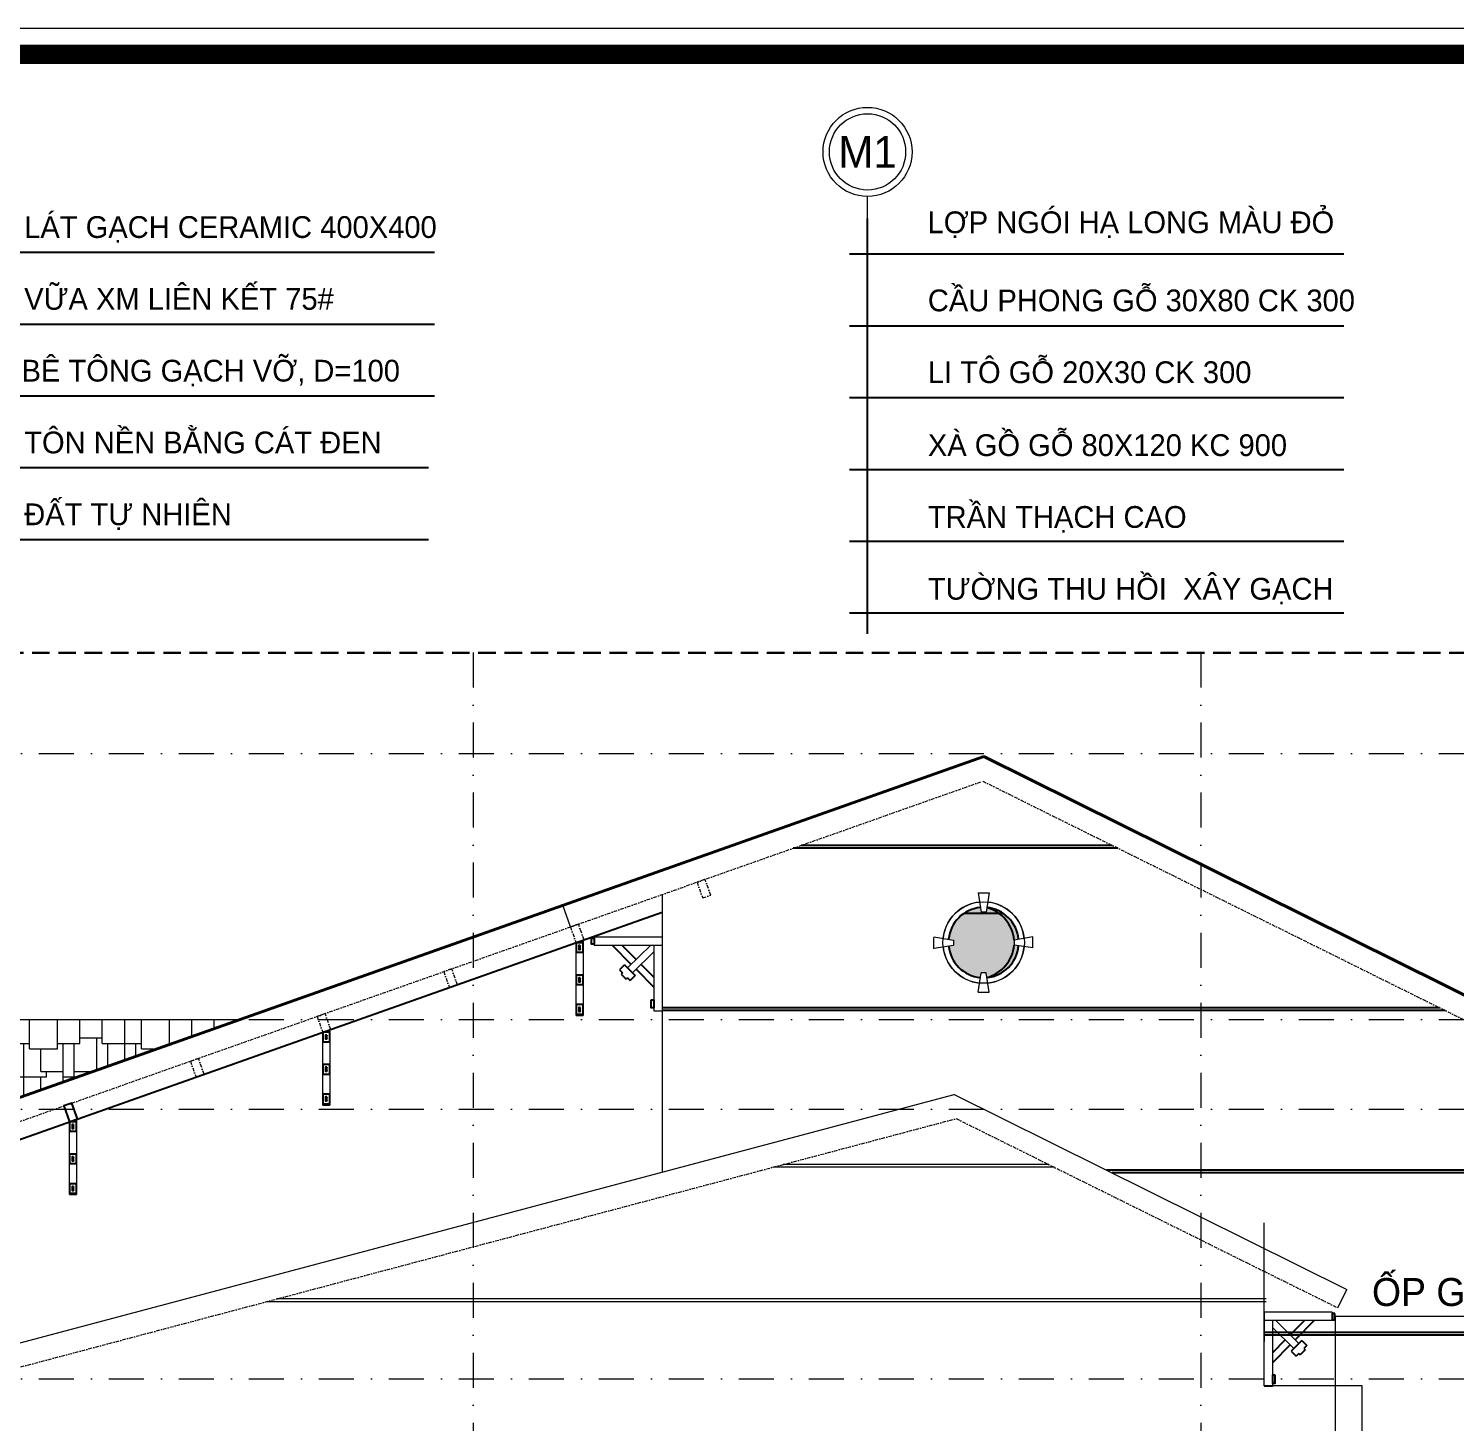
# Model space of a CAD drawing. Header units: millimetres. Extents: x 615730 to 2792744, y 139412 to 597571.
# Drawn here: x 1380001 to 1390195, y 294332 to 304290 of the extents above; entities that cross this region are included whole.
import ezdxf
from ezdxf.enums import TextEntityAlignment as Align

# ---------------------------------------------------------------- set-up
doc = ezdxf.new("R2010")
doc.units = ezdxf.units.MM
doc.header["$MEASUREMENT"] = 0
doc.linetypes.add('DASHDOT', pattern=[1, 0.5, -0.25, 0, -0.25])
doc.linetypes.add('HIDDEN2', pattern=[0.1875, 0.125, -0.0625])
doc.layers.get('0').update_dxf_attribs({"lineweight": 5})
for name, color, linetype, lineweight in [('3', 7, 'Continuous', 18), ('HATCH', 42, 'Continuous', 5), ('KITCHEN', 4, 'Continuous', 20), ('KT', 148, 'Continuous', 18), ('NETNGOAITUONG', 1, 'Continuous', 40), ('NUOC', 120, 'FENCELINE2', 40), ('thay', 7, 'Continuous', 15), ('TIM TRUC', 149, 'DASHDOT', 9)]:
    doc.layers.add(name, color=color, linetype=linetype, lineweight=lineweight)
for name, color, linetype in [('CUADI', 40, 'Continuous'), ('DO', 1, 'Continuous'), ('H', 252, 'Continuous'), ('KICH THUOC', 148, 'Continuous'), ('NET MANH', 252, 'Continuous'), ('TEXT', 2, 'Continuous'), ('thaydam', 42, 'Continuous'), ('VL', 155, 'Continuous')]:
    doc.layers.add(name, color=color, linetype=linetype)
doc.styles.add('CHUHOA', font='')
doc.styles.add('Ghi chu', font='')
doc.styles.add('VNI-AVO', font='vni-roms.shx')
doc.styles.get('CHUHOA').set_extended_font_data('.VnAvantH')
doc.styles.get('Ghi chu').set_extended_font_data('.VnAvantH')
doc.linetypes.add('FENCELINE2', pattern='A,0.25,-0.1,[132,ltypeshp.shx,S=0.1,R=0,X=-0.1,Y=0],-0.1,1', length=1.45)
doc.dimstyles.new('1-50b', dxfattribs={"dimtxt": 167, "dimasz": 50, "dimexe": 75, "dimexo": 150, "dimgap": 120, "dimtad": 1, "dimdec": 0, "dimzin": 12, "dimtxsty": 'VNI-AVO', "dimblk": ']', "dimcen": 0, "dimdle": 50, "dimclrd": 252, "dimclre": 252, "dimclrt": 2, "dimadec": 0, "dimazin": 0, "dimtfac": 1, "dimtdec": 0, "dimtix": 1, "dimtmove": 2, "dimatfit": 0, "dimldrblk": 'OPEN90', "dimfxl": 1, "dimlwd": -1, "dimlwe": -1, "dimarcsym": 0})

# ---------------------------------------------------------------- blocks, each defined once
blk = doc.blocks.new('Ghi chu vat lieu')
blk.add_circle((0, 700), 300)
at = {"layer": 'HATCH'}
blk.add_circle((0, 700), 350, dxfattribs=at)
at = {"layer": 'thay'}
blk.add_line((0, 0), (0, 350), dxfattribs=at)
at = {"layer": 'TEXT', "style": 'Ghi chu', "width": 1.961742}
blk.add_attdef('TRUC', text='', height=300, dxfattribs=at).set_placement((-295, 550), (295, 550), align=Align.FIT)
blk = doc.blocks.new('cvc')
at = {"layer": 'DO'}
blk.add_line((812950, 299967), (812950, 302932), dxfattribs=at)
at = {"layer": 'KICH THUOC'}
for p, q in [((806378, 302692), (809857, 302692)), ((812822, 302680), (816353, 302680)), ((806378, 302179), (809857, 302179)), ((812822, 302167), (816353, 302167)), ((806378, 301666), (809857, 301666)), ((812822, 301654), (816353, 301654)), ((806378, 301153), (809813, 301153)), ((812822, 301141), (816353, 301141)), ((806378, 300640), (809813, 300640)), ((812822, 300628), (816353, 300628)), ((812822, 300115), (816353, 300115))]:
    blk.add_line(p, q, dxfattribs=at)
at = {"layer": 'thaydam', "linetype": 'HIDDEN2', "ltscale": 1000}
blk.add_line((797794, 299831), (824797, 299831), dxfattribs=at)
at = {"layer": 'thay'}
ref = blk.add_blockref('Ghi chu vat lieu', (812950, 302773), dxfattribs=dict(at, xscale=0.9082386168447556, yscale=0.9082386168447556, zscale=0.9082386168447556))
ref.add_attrib('TRUC', 'M1', dxfattribs={"layer": 'TEXT', "height": 225, "style": 'Ghi chu'}).set_placement((812950, 303409), align=Align.MIDDLE_CENTER)
at = {"layer": 'TEXT', "style": 'CHUHOA'}
for s, p in [('l¸t g¹ch ceramic 400x400', (806925, 302794)), ('lîp ngãi h¹ long mµu ®á', (813379, 302828)), ('v÷A xm LI£N KÕT 75#', (806925, 302281)), ('CÇU PHONG Gç 30X80 CK 300', (813381, 302270)), ('bª t«ng g¹ch vì, d=100', (806906, 301768)), ('LI T¤ Gç 20X30 CK 300', (813381, 301757)), ('t«n nÒn b»ng c¸t ®en', (806925, 301255)), ('Xµ Gå Gç 80X120 KC 900', (813381, 301236)), ('§ÊT Tù NHI£N', (806925, 300742)), ('trÇn th¹ch cao', (813381, 300723)), ('T¦êNG THU HåI  X¢Y G¹CH', (813381, 300210))]:
    blk.add_text(s, height=155.52, dxfattribs=at).set_placement(p)
blk = doc.blocks.new(']')
for p, q in [((1, 0), (-1, 0)), ((0, 1), (0, -1))]:
    blk.add_line(p, q)
at = {"color": 9, "const_width": 0.4}
blk.add_lwpolyline([(-0.51, -0.51), (0.51, 0.51)], dxfattribs=at)
blk = doc.blocks.new('_Open90')
at = {"color": 0, "linetype": 'ByBlock', "lineweight": -2}
for p, q in [((0, 0), (-1, 0)), ((-0.5, 0.5), (0, 0)), ((0, 0), (-0.5, -0.5))]:
    blk.add_line(p, q, dxfattribs=at)

msp = doc.modelspace()

# ---------------------------------------------------------------- hatches: boundary and pattern name
at = {"layer": 'KITCHEN'}
h = msp.add_hatch(color=5, dxfattribs=at)
h.set_gradient(color1=(0, 0, 255), one_color=1, tint=1, name='HEMISPHERICAL')
h.paths.add_polyline_path([(1386847.4, 298010.5, -0.3611147), (1387074.2, 297783.6), (1387042.2, 297778.4, 0.3110119)])
h.paths.add_polyline_path([(1387042.2, 297742.7), (1387074.2, 297737.9, -0.3615305), (1386847.4, 297510.6, 0.3111168)])
at = {"layer": 'KT', "ltscale": 10}
h = msp.add_hatch(dxfattribs=at)
h.set_pattern_fill('CEDAR', color=256, scale=800, style=0, pattern_type=2)
h.set_pattern_definition([(0, (600767.4, 0), (0, 800), [-280, 80, -160, 80, -200]), (0, (600767.4, 40), (0, 800), [-120, 160, -80, 160, -280]), (0, (600767.4, 200), (0, 800), [-40, 200, -560]), (0, (600767.4, 240), (0, 800), [40, -200, 160, -160, 240]), (0, (600767.4, 280), (0, 800), [-400, 160, -240]), (0, (600767.4, 440), (0, 800), [120, -680]), (0, (600767.4, 480), (0, 800), [-120, 160, -80, 160, -160, 120]), (0, (600767.4, 520), (0, 800), [-280, 80, -160, 160, -120]), (0, (600767.4, 760), (0, 800), [-600, 120, -80]), (0, (600767.4, 800), (0, 800), [160, -560, 80]), (90, (600767.4, 0), (-800, 5e-14), [240, -200, 360]), (90, (600807.4, 0), (-800, 5e-14), [-200, 240, -360]), (90, (600887.4, 0), (-800, 5e-14), [-40, 160, -240, 360]), (90, (600927.4, 0), (-800, 5e-14), [40, -760]), (90, (601007.4, 0), (-800, 5e-14), [-200, 280, -320]), (90, (601047.4, 0), (-800, 5e-14), [240, -240, 320]), (90, (601127.4, 0), (-800, 5e-14), [240, -240, 320]), (90, (601167.4, 0), (-800, 5e-14), [-240, 240, -320]), (90, (601287.4, 0), (-800, 5e-14), [280, -200, 320]), (90, (601327.4, 0), (-800, 5e-14), [-240, 280, -280]), (90, (601367.4, 0), (-800, 5e-14), [240, -520, 40]), (90, (601447.4, 0), (-800, 5e-14), [-480, 280, -40]), (90, (601487.4, 0), (-800, 5e-14), [480, -280, 40])])
h.paths.add_polyline_path([(1375728.1, 297211), (1375278.1, 297211), (1375278.1, 296570.5), (1375728.1, 296570.5)])
h.paths.add_polyline_path([(1375728.1, 296570.5), (1375278.1, 296570.5), (1375278.1, 295195), (1375728.1, 295195)])
h.paths.add_polyline_path([(1375928.1, 296570.5), (1375728.1, 296570.5), (1375728.1, 295195), (1375804.4, 295195), (1375928.1, 295238.7)])
h.paths.add_polyline_path([(1375928.1, 297211), (1375728.1, 297211), (1375728.1, 296570.5), (1375928.1, 296570.5)])
h.paths.add_polyline_path([(1377077, 296570.5), (1377077, 297211), (1375928.1, 297211), (1375928.1, 296570.5)])
h.paths.add_polyline_path([(1377077, 297211), (1377077, 296570.5), (1379077, 296570.5), (1379077, 297211)])
h.paths.add_polyline_path([(1379077, 297211), (1379077, 296570.5), (1379697.6, 296570.5), (1381510.6, 297211)])
h.paths.add_polyline_path([(1377077, 296570.5), (1377077, 295644.6), (1379077, 296351.2), (1379077, 296570.5)])
h.paths.add_polyline_path([(1377077, 296570.5), (1375928.1, 296570.5), (1375928.1, 295238.7), (1377077, 295644.6)])
at = {"layer": 'NUOC', "linetype": 'Continuous'}
h = msp.add_hatch(color=5, dxfattribs=at)
h.set_gradient(color1=(0, 0, 255), one_color=1, tint=1)
h.paths.add_polyline_path([(1386574.2, 297737.4), (1386609, 297742.7), (1386609, 297778.4), (1386574.2, 297784.1, -0.3606447), (1386801, 298010.5), (1386806.2, 297976.5), (1386841.8, 297976.5), (1386847.4, 298010.5, -0.3110119), (1387042.2, 297778.4), (1387042.2, 297743, -0.3113866), (1386847.4, 297510.6), (1386841.8, 297544.6), (1386806.2, 297544.6), (1386801, 297510.6, -0.3610973)])

# ---------------------------------------------------------------- linework, layer by layer
at = {"layer": '3'}
msp.add_line((1384528, 298104, 13.1), (1384528, 296120.7, 13.1), dxfattribs=at)
at = {"layer": '3', "elevation": -126.9}
msp.add_lwpolyline([(1389528, 290595), (1389528, 294595), (1388828, 294595), (1388828, 295759.3)], dxfattribs=at)
at = {"layer": 'CUADI'}
for p, q in [((1383942.4, 297739.4, 13.1), (1383932.7, 297711.5, 13.1)), ((1383932.7, 297739.4, 13.1), (1383942.4, 297711.5, 13.1)), ((1384170.2, 297742.5, 13.1), (1384306.3, 297604.8, 13.1)), ((1384240.5, 297742.5, 13.1), (1384341.9, 297640, 13.1)), ((1384259, 297600.4, 13.1), (1384223.4, 297565.3, 13.1)), ((1384259, 297600.4, 13.1), (1384334.4, 297524.2, 13.1)), ((1384377, 297604.4, 13.1), (1384468, 297512.4, 13.1)), ((1383942.4, 297508.7, 13.1), (1383932.7, 297480.8, 13.1)), ((1383932.7, 297508.7, 13.1), (1383942.4, 297480.8, 13.1)), ((1384223.4, 297565.3, 13.1), (1384244.6, 297543.8, 13.1)), ((1384244.6, 297543.8, 13.1), (1384234.6, 297534, 13.1)), ((1384234.6, 297534, 13.1), (1384269.8, 297498.4, 13.1)), ((1384279.8, 297508.3, 13.1), (1384269.8, 297498.4, 13.1)), ((1384279.8, 297508.3, 13.1), (1384298.8, 297489, 13.1)), ((1384334.4, 297524.2, 13.1), (1384298.8, 297489, 13.1)), ((1384341.5, 297569.3, 13.1), (1384468, 297441.3, 13.1)), ((1383942.4, 297296.8, 13.1), (1383932.7, 297268.9, 13.1)), ((1383932.7, 297296.8, 13.1), (1383942.4, 297268.9, 13.1)), ((1383962.4, 297238.4, 13.1), (1383912.7, 297238.4, 13.1)), ((1382132.5, 297099.9, 13.1), (1382122.8, 297072, 13.1)), ((1382122.8, 297099.9, 13.1), (1382132.5, 297072, 13.1)), ((1382132.5, 296869.3, 13.1), (1382122.8, 296841.4, 13.1)), ((1382122.8, 296869.3, 13.1), (1382132.5, 296841.4, 13.1)), ((1382152.5, 296599, 13.1), (1382102.8, 296599, 13.1)), ((1382132.5, 296657.3, 13.1), (1382122.8, 296629.4, 13.1)), ((1382122.8, 296657.3, 13.1), (1382132.5, 296629.4, 13.1)), ((1380322.5, 296460.5, 13.1), (1380312.8, 296432.6, 13.1)), ((1380312.8, 296460.5, 13.1), (1380322.5, 296432.6, 13.1)), ((1380322.5, 296229.8, 13.1), (1380312.8, 296201.9, 13.1)), ((1380312.8, 296229.8, 13.1), (1380322.5, 296201.9, 13.1)), ((1380342.5, 295959.5, 13.1), (1380292.8, 295959.5, 13.1)), ((1380322.5, 296017.9, 13.1), (1380312.8, 295990, 13.1)), ((1380312.8, 296017.9, 13.1), (1380322.5, 295990, 13.1)), ((1389115.9, 295059.6, -127.3), (1389014.5, 294957.1, -127.3)), ((1389186.2, 295059.6, -127.3), (1389050.1, 294921.9, -127.3)), ((1388979.4, 294921.5, -127.3), (1388888.4, 294829.5, -127.3)), ((1389014.9, 294886.4, -127.3), (1388888.4, 294758.4, -127.3)), ((1389097.4, 294917.6, -127.3), (1389022, 294841.3, -127.3)), ((1389022, 294841.3, -127.3), (1389057.6, 294806.1, -127.3)), ((1389076.6, 294825.4, -127.3), (1389057.6, 294806.1, -127.3)), ((1389076.6, 294825.4, -127.3), (1389086.6, 294815.5, -127.3)), ((1389121.8, 294851.1, -127.3), (1389086.6, 294815.5, -127.3)), ((1389097.4, 294917.6, -127.3), (1389133, 294882.4, -127.3)), ((1389133, 294882.4, -127.3), (1389111.8, 294860.9, -127.3)), ((1389111.8, 294860.9, -127.3), (1389121.8, 294851.1, -127.3))]:
    msp.add_line(p, q, dxfattribs=at)
for points, elevation in [([(1384022.1, 297792.5), (1384041.1, 297792.5), (1384041.1, 297747.8), (1384022.1, 297747.8)], 13.1), ([(1383962.4, 297759.4), (1383912.7, 297759.4), (1383912.7, 297691.5), (1383962.4, 297691.5)], 13.1), ([(1383942.4, 297739.4), (1383932.7, 297739.4), (1383932.7, 297711.5), (1383942.4, 297711.5)], 13.1), ([(1383962.4, 297528.7), (1383912.7, 297528.7), (1383912.7, 297460.8), (1383962.4, 297460.8)], 13.1), ([(1383942.4, 297508.7), (1383932.7, 297508.7), (1383932.7, 297480.8), (1383942.4, 297480.8)], 13.1), ([(1383962.4, 297316.8), (1383912.7, 297316.8), (1383912.7, 297248.9), (1383962.4, 297248.9)], 13.1), ([(1383942.4, 297296.8), (1383932.7, 297296.8), (1383932.7, 297268.9), (1383942.4, 297268.9)], 13.1), ([(1384449, 297352.1), (1384468, 297352.1), (1384468, 297295), (1384449, 297295)], 13.1), ([(1382152.5, 297119.9), (1382102.8, 297119.9), (1382102.8, 297052), (1382152.5, 297052)], 13.1), ([(1382132.5, 297099.9), (1382122.8, 297099.9), (1382122.8, 297072), (1382132.5, 297072)], 13.1), ([(1382152.5, 296889.3), (1382102.8, 296889.3), (1382102.8, 296821.4), (1382152.5, 296821.4)], 13.1), ([(1382132.5, 296869.3), (1382122.8, 296869.3), (1382122.8, 296841.4), (1382132.5, 296841.4)], 13.1), ([(1382152.5, 296677.3), (1382102.8, 296677.3), (1382102.8, 296609.4), (1382152.5, 296609.4)], 13.1), ([(1382132.5, 296657.3), (1382122.8, 296657.3), (1382122.8, 296629.4), (1382132.5, 296629.4)], 13.1), ([(1380342.5, 296480.5), (1380292.8, 296480.5), (1380292.8, 296412.6), (1380342.5, 296412.6)], 13.1), ([(1380322.5, 296460.5), (1380312.8, 296460.5), (1380312.8, 296432.6), (1380322.5, 296432.6)], 13.1), ([(1380342.5, 296249.8), (1380292.8, 296249.8), (1380292.8, 296181.9), (1380342.5, 296181.9)], 13.1), ([(1380322.5, 296229.8), (1380312.8, 296229.8), (1380312.8, 296201.9), (1380322.5, 296201.9)], 13.1), ([(1380342.5, 296037.9), (1380292.8, 296037.9), (1380292.8, 295970), (1380342.5, 295970)], 13.1), ([(1380322.5, 296017.9), (1380312.8, 296017.9), (1380312.8, 295990), (1380322.5, 295990)], 13.1), ([(1389334.3, 295109.7), (1389315.3, 295109.7), (1389315.3, 295064.9), (1389334.3, 295064.9)], -127.3), ([(1388907.4, 294669.3), (1388888.4, 294669.3), (1388888.4, 294612.2), (1388907.4, 294612.2)], -127.3)]:
    msp.add_lwpolyline(points, close=True, dxfattribs=dict(at, elevation=elevation))
for centre, radius, start, end in [((1386824.2, 297760.6, 12.8), 251, 95.29806, 174.62434), ((1386824.2, 297760.6, 12.8), 251, 5.26932, 84.69091), ((1386776.3, 297753, 12.8), 267.2, 5.45447, 74.55974), ((1386824.2, 297760.6, 12.8), 251, 185.28389, 264.70194), ((1386776.3, 297768, 12.8), 267.1, 285.43335, 354.56054), ((1386824.2, 297760.6, 12.8), 251, 275.30909, 354.81496)]:
    msp.add_arc(centre, radius, start, end, dxfattribs=at)
at = {"layer": 'H', "const_width": 138.2, "elevation": 13.1}
msp.add_lwpolyline([(1370839.2, 285120.6), (1397842, 285120.6), (1397842, 304105.6), (1370839.2, 304105.6)], close=True, dxfattribs=at)
at = {"layer": 'HATCH'}
msp.add_circle((1386824.2, 297760.6, 12.8), 291, dxfattribs=at)
at = {"layer": 'KITCHEN'}
for p, q in [((1386785, 298116.1, 12.8), (1386864.7, 298116.1, 12.8)), ((1386785, 298116.1, 12.8), (1386806.2, 297976.5, 12.8)), ((1386864.7, 298116.1, 12.8), (1386841.8, 297976.5, 12.8)), ((1386841.8, 297976.5, 12.8), (1386806.2, 297976.5, 12.8)), ((1386469.4, 297801.2, 12.8), (1386609, 297778.4, 12.8)), ((1386469.4, 297716.8, 12.8), (1386469.4, 297796.6, 12.8)), ((1387176.3, 297800.3, 12.8), (1387042.2, 297778.4, 12.8)), ((1387176.3, 297722.4, 12.8), (1387176.3, 297800.3, 12.8)), ((1386469.4, 297721.5, 12.8), (1386609, 297742.7, 12.8)), ((1386609, 297778.4, 12.8), (1386609, 297742.7, 12.8)), ((1387042.2, 297778.4, 12.8), (1387042.2, 297742.7, 12.8)), ((1387176.3, 297722.4, 12.8), (1387042.2, 297742.7, 12.8)), ((1386785, 297405, 12.8), (1386806.2, 297544.6, 12.8)), ((1386841.8, 297544.6, 12.8), (1386806.2, 297544.6, 12.8)), ((1386864.7, 297405, 12.8), (1386841.8, 297544.6, 12.8)), ((1386785, 297405, 12.8), (1386864.7, 297405, 12.8)), ((1375278.1, 297211, 13.1), (1381510.6, 297211, 13.1)), ((1378534.1, 294527.4, 13.2), (1386612.6, 296674.8, 13)), ((1386609.5, 296676.3, 13), (1389420.1, 295282.8, 12.6)), ((1389354.8, 295151.1, 12.7), (1389420.1, 295282.8, 12.7))]:
    msp.add_line(p, q, dxfattribs=at)
for start, end in [(95.75705, 174.08602), (5.82232, 84.1434), (185.74484, 264.24295), (275.8566, 354.34039)]:
    msp.add_arc((1386824.2, 297760.6, 12.8), 291, start, end, dxfattribs=at)
at = {"layer": 'KT', "ltscale": 10}
for p, q in [((1383872.7, 297872.5, 13.1), (1383818.4, 298026.4, 12.9)), ((1387330.1, 296155, 13.1), (1385317.8, 296155, 13.1)), ((1387289.7, 296175, 13.1), (1385393.1, 296175, 13.1)), ((1388844, 295195, 13.1), (1381700.4, 295195, 13.1)), ((1388844, 295215, 13.1), (1381775.7, 295215, 13.1))]:
    msp.add_line(p, q, dxfattribs=at)
at = {"layer": 'NET MANH'}
msp.add_line((1386687.4, 297971, 12.8), (1386961, 297971, 12.8), dxfattribs=at)
at = {"layer": 'NETNGOAITUONG'}
for p, q in [((1375804.4, 295195, 13.1), (1386824.8, 299088.6, 12.8)), ((1386824.8, 299088.6, 12.8), (1392638.1, 296206.3, 13))]:
    msp.add_line(p, q, dxfattribs=at)
at = {"layer": 'thay'}
for p, q in [((1384041.1, 297802.2, 13.1), (1384041.1, 297742.5, 13.1)), ((1384041.1, 297802.2, 13.1), (1384528, 297802.2, 13.1)), ((1384528, 297802.2, 13.1), (1384528, 297273, 13.1)), ((1383912.7, 297238.4, 13.1), (1383912.7, 297767.7, 13.1)), ((1383962.4, 297767.7, 13.1), (1383962.4, 297238.4, 13.1)), ((1384041.1, 297742.5, 13.1), (1384528, 297742.5, 13.1)), ((1384445.6, 297742.5, 13.1), (1384280.2, 297579, 13.1)), ((1384468, 297694.4, 13.1), (1384315.3, 297543.4, 13.1)), ((1384468, 297742.5, 13.1), (1384468, 297273, 13.1)), ((1384468, 297273, 13.1), (1384528, 297273, 13.1)), ((1382102.8, 296599, 13.1), (1382102.8, 297128.2, 13.1)), ((1382152.5, 297128.2, 13.1), (1382152.5, 296599, 13.1)), ((1380292.8, 295959.5, 13.1), (1380292.8, 296488.8, 13.1)), ((1380342.5, 296488.8, 13.1), (1380342.5, 295959.5, 13.1)), ((1389315.3, 295119.3, -127.3), (1388828.4, 295119.3, -127.3)), ((1388828.4, 295119.3, -127.3), (1388828.4, 294909.5, -127.3)), ((1389315.3, 295059.6, -127.3), (1388828.4, 295059.6, -127.3)), ((1388888.4, 295059.6, -127.3), (1388888.4, 294590.1, -127.3)), ((1388910.8, 295059.6, -127.3), (1389076.2, 294896.1, -127.3)), ((1389315.3, 295119.3, -127.3), (1389315.3, 295059.6, -127.3)), ((1388888.4, 295011.5, -127.3), (1389041.1, 294860.5, -127.3)), ((1388888.4, 294590.1, -127.3), (1388828.4, 294590.1, -127.3))]:
    msp.add_line(p, q, dxfattribs=at)
at = {"layer": 'thay', "linetype": 'Continuous', "elevation": 13.1}
msp.add_lwpolyline([(1370654.8, 284936.3), (1398026.4, 284936.3), (1398026.4, 304289.9), (1370654.8, 304289.9)], close=True, dxfattribs=at)
at = {"layer": 'thaydam', "linetype": 'HIDDEN2', "ltscale": 1000}
msp.add_line((1370839.2, 299831.5, 13.1), (1397842, 299831.5, 13.1), dxfattribs=at)
at = {"layer": 'TIM TRUC', "ltscale": 500}
for p, q in [((1383176.4, 299831.5, 13.1), (1383176.4, 287548.1, 13.1)), ((1388376.9, 299831.5, 13.1), (1388376.9, 287548.1, 13.1)), ((1371073.3, 299111.3, 13.1), (1396464.1, 299111.3, 13.1)), ((1371073.3, 297211, 13.1), (1396464.1, 297211, 13.1)), ((1371073.3, 296570.5, 13.1), (1396464.1, 296570.5, 13.1)), ((1371073.3, 294644.9, 13.1), (1396464.1, 294644.9, 13.1))]:
    msp.add_line(p, q, dxfattribs=at)
at = {"layer": 'TIM TRUC', "ltscale": 50}
for p, q in [((1376294.1, 295195, 13.1), (1386818.3, 298913.2, 12.8)), ((1386818.3, 298913.2, 12.8), (1392567, 296062.9, 13)), ((1378589.9, 294369.5, 13.2), (1386628.5, 296502.8, 13)), ((1386628.5, 296502.8, 12.6), (1389353.9, 295151.5, 12.7))]:
    msp.add_line(p, q, dxfattribs=at)
for points, elevation in [([(1384817.6, 298079.1), (1384874.2, 298099.1), (1384834.2, 298212.2), (1384777.7, 298192.2)], 13), ([(1383912.7, 297759.4), (1383969.3, 297779.4), (1383929.3, 297892.5), (1383872.7, 297872.5)], 13.1), ([(1383007.7, 297439.6), (1383064.3, 297459.6), (1383024.3, 297572.8), (1382967.7, 297552.8)], 13.1), ([(1382102.8, 297119.9), (1382159.3, 297139.9), (1382119.4, 297253), (1382062.8, 297233.1)], 13.1), ([(1381197.8, 296800.2), (1381254.4, 296820.2), (1381214.4, 296933.3), (1381157.8, 296913.3)], 13.1)]:
    msp.add_lwpolyline(points, close=True, dxfattribs=dict(at, elevation=elevation))
at = {"layer": 'VL', "ltscale": 10}
for p, q in [((1387782.8, 298435, 13.1), (1385464.6, 298435, 13.1)), ((1387742.5, 298455, 13.1), (1385521.2, 298455, 13.1)), ((1376654.4, 295195, 13.1), (1384528, 297976.8, 13.1)), ((1390082.1, 297295, 13.1), (1384528, 297295, 13.1)), ((1390122.5, 297275, 13.1), (1384528, 297275, 13.1)), ((1391977.3, 296135, 13.1), (1387701.4, 296135, 13.1)), ((1391977.3, 296115, 13.1), (1387741.7, 296115, 13.1)), ((1391977.3, 294975, 13.1), (1388828, 294975, 13.1)), ((1391977.3, 294955, 13.1), (1388828, 294955, 13.1))]:
    msp.add_line(p, q, dxfattribs=at)
at = {"layer": 'VL', "ltscale": 10, "elevation": 13.1}
msp.add_lwpolyline([(1380292.8, 296480.5), (1380349.4, 296500.4), (1380309.4, 296613.6), (1380252.9, 296593.6)], close=True, dxfattribs=at)

# ---------------------------------------------------------------- block references
at = {"layer": 'KT'}
msp.add_blockref('cvc', (573044.8, 0, 13.1), dxfattribs=at)

# ---------------------------------------------------------------- texts
at = {"layer": 'TEXT', "style": 'CHUHOA'}
msp.add_text('èP G¹CHG èM', height=199.641, dxfattribs=at).set_placement((1389598.8, 295164.2, 13.1))

# ---------------------------------------------------------------- leaders
at = {"layer": 'KT', "ltscale": 10}
msp.add_leader([(1389338.3, 293408.6, 13.1), (1389338.3, 295090.8, 13.1), (1391439, 295090.8, 13.1)], dimstyle='1-50b', override={"dimgap": 120, "dimtad": 0}, dxfattribs=at)

doc.saveas('drawing.dxf')
